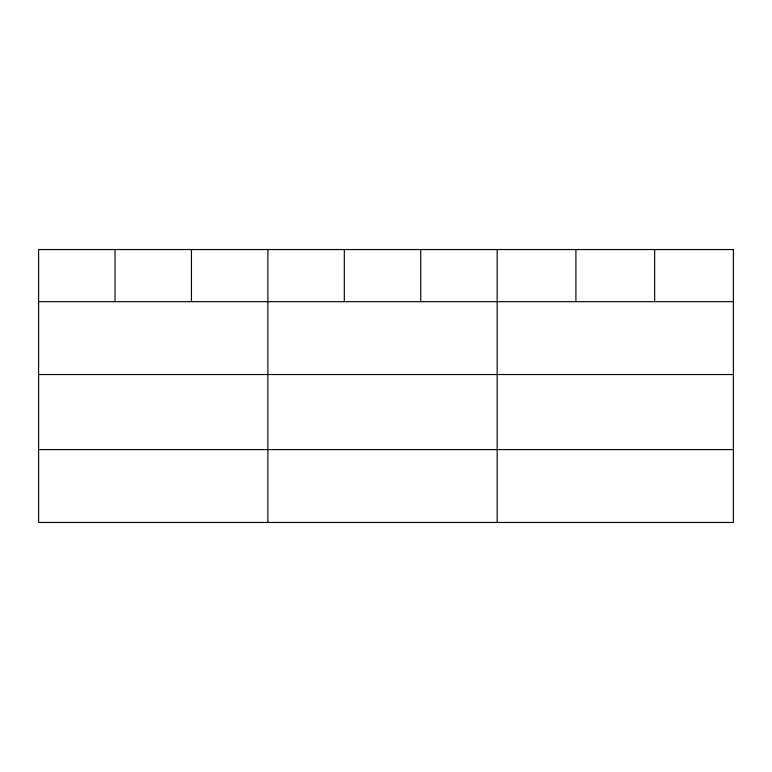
<?xml version="1.0" encoding="UTF-8"?>
<svg xmlns="http://www.w3.org/2000/svg" width="772" height="772" viewBox="0 0 772 772"><rect width="100%" height="100%" fill="white"/><g stroke="black" fill="none" stroke-linecap="round" stroke-linejoin="round"><path stroke-width="1.16" d="M38.6 301.659L733.4 301.659M38.6 374.526L733.4 374.526M38.6 449.593L733.4 449.593M654.656 249.539L654.656 301.659M575.912 249.539L575.912 301.659M497.168 249.539L497.168 522.461M420.74 249.539L420.74 301.659M344.312 249.539L344.312 301.659M267.884 249.539L267.884 522.461M191.456 249.539L191.456 301.659M115.028 249.539L115.028 301.659M733.4 249.539L38.6 249.539L38.6 522.461L733.4 522.461L733.4 249.539"/></g></svg>
